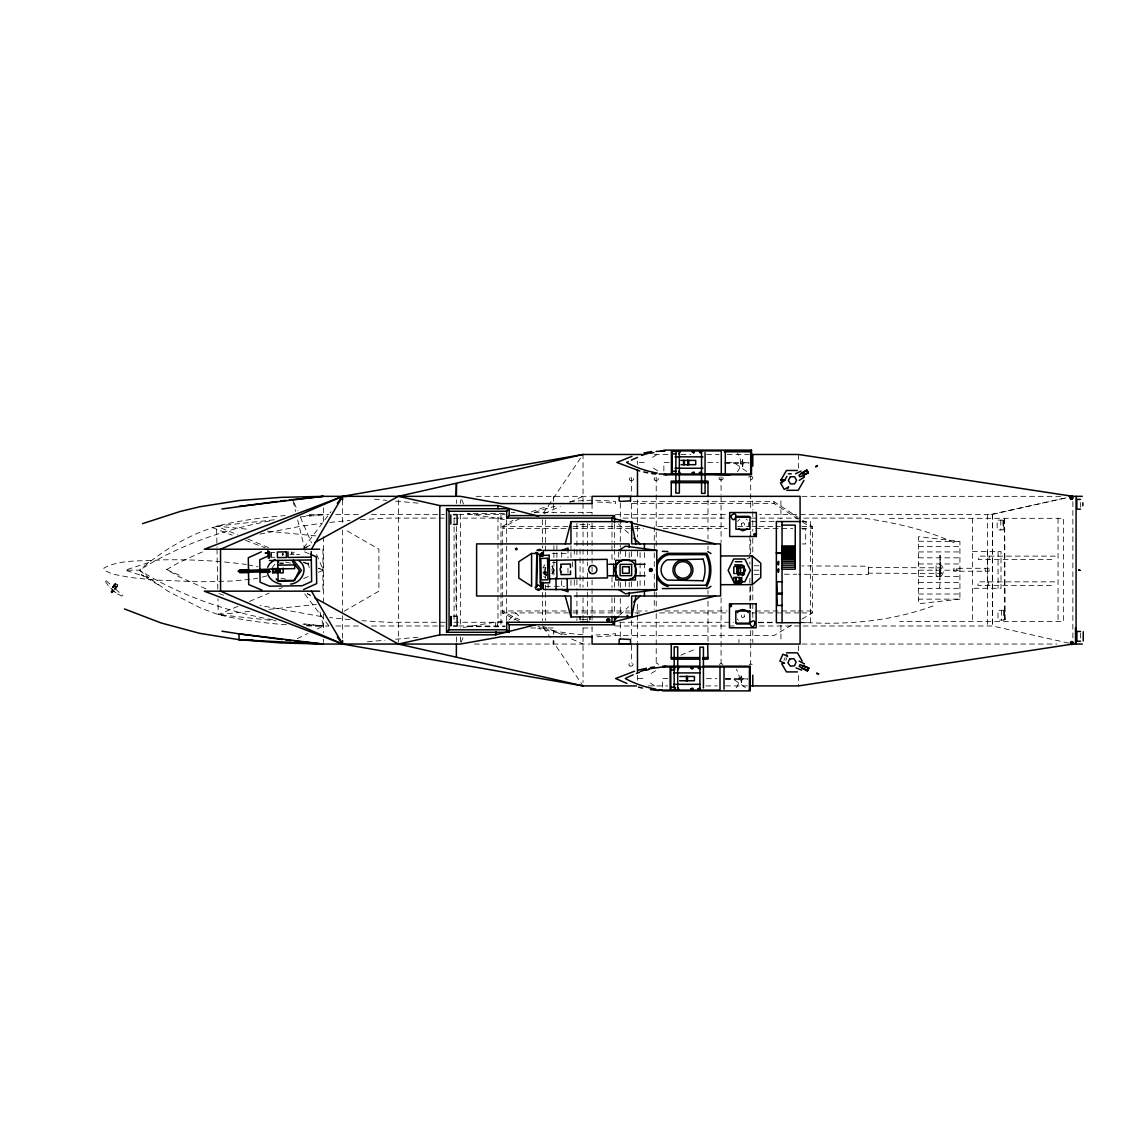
<?xml version="1.0" encoding="UTF-8"?>
<svg xmlns="http://www.w3.org/2000/svg" width="1141" height="1141" viewBox="0 0 1141 1141"><rect width="100%" height="100%" fill="white"/><g stroke="black" fill="none" stroke-linecap="round" stroke-linejoin="round"><path stroke-width="0.75" stroke-dasharray="5 3.75" d="M939.984 559.204L940.284 568.432L940.041 553.371L940.056 557.721M939.984 580.027L940.013 573.053L939.699 576.262M868.344 571.826L868.372 566.207L801.966 565.907M939.97 583.436L939.642 587.957L939.671 586.274M939.913 573.395L940.241 566.093L939.942 575.492L939.984 566.364M868.344 572.411L868.33 573.153L941.51 573.552L941.539 567.833L868.358 567.519L868.33 574.579L798.458 574.28M939.656 579.642L939.671 578.658M724.82 463.374L740.466 463.374L741.322 461.72L743.861 462.447M740.324 462.975L740.452 463.959L743.219 464.087L743.875 462.462M742.463 460.493C743.105 457.698 742.106 465.499 742.377 459.666M741.094 675.743C740.851 681.291 741.664 674.944 741.336 676.413M940.213 567.077L939.984 566.15M117.138 586.674L117.708 585.504L115.74 583.664L114.428 585.49C112.93 581.668 116.753 590.681 117.837 584.848L114.613 583.75L112.845 586.431L114.514 586.431L115.655 584.577L117.124 585.875L116.924 587.159L115.241 587.159L114.114 589.013M739.154 678.667L723.522 678.653M106.227 580.755L113.544 587.273L112.659 587.857L113.972 584.577L115.655 584.577M115.797 589.013L117.124 585.875M497.119 626.994L497.975 622.287L497.975 513.407M739.197 679.394L723.522 679.451M741.95 461.977L741.907 463.931M740.652 678.054L741.507 680.45M114.613 583.75L113.957 585.647L115.298 586.731L117.423 586.374L116.924 587.159M461.064 642.469L463.018 637.733M741.55 523.448L741.55 525.587M744.26 616.867L744.26 614.728M783.881 660.496L785.179 657.601M785.792 660.439L787.019 657.687M271.972 568.061L275.58 563.226M740.894 679.893L741.208 682.033M112.659 587.857L114.813 584.32L116.81 586.089L117.708 585.504L114.642 589.626M112.331 590.796L112.517 591.594L113.187 590.895L111.946 592.521L112.175 590.639L112.774 591.166M115.298 586.731L113.957 585.647L115.826 586.731L116.81 586.089L114.4 585.69M737.514 471.732C741.593 466.427 741.593 458.497 737.514 453.191M736.23 687.809C740.309 682.503 740.309 674.573 736.23 669.268M741.964 680.122L742.762 679.052L742.007 678.054L739.14 678.096L739.168 680.036L742.263 679.836M543.416 512.922L583.037 454.475L583.037 501.683M303.691 547.837L331.033 511.653M737.585 521.38L739.881 519.084M741.479 523.633C745.415 519.868 745.415 529.167 741.479 525.402M744.331 616.696C740.395 620.447 740.395 611.148 744.331 614.913M543.416 567.248L544.286 566.136M552.729 572.554L551.887 573.638L553.585 569.93L551.987 566.136L553.442 569.93M552.458 574.208L554.255 569.93L552.458 565.665M508.972 619.977L515.875 613.031L518.385 615.512L513.892 620.034M619.62 615.156L628.605 606.755M286.348 624.769A468.994 468.994 0 0 1 229.712 617.153L218.273 614.6L200.973 608.21L168.469 591.523L148.687 577.788L125.153 570.186L139.459 570.186C165.773 547.922 196.808 529.524 230.981 522.92A454.275 454.275 0 0 1 285.193 515.604M543.815 565.665L545.07 564.709M652.552 457.356L657.601 454.161M651.269 673.432L658.043 669.296M111.347 591.994L112.36 592.25M158.371 584.891L141.213 574.764L148.687 577.788L139.459 570.186C179.379 544.999 224.72 529.21 271.016 520.752M791.683 625.125L773.955 635.58L615.641 635.58L596.001 636.878M802.037 619.021L812.378 612.917L812.378 526.614L799.085 517.985M344.111 611.262L378.912 591.166L378.912 549.22L344.111 529.124M746.742 559.147L749.509 557.55M205.965 588.856L178.795 576.59L166.629 569.587L178.752 562.613L202.884 551.688M305.731 547.523L310.366 544.956M302.636 549.22L310.323 545.198M297.316 638.618L308.041 633.426M317.241 628.962L323.374 625.995L328.722 625.995M114.485 584.278L115.697 583.736M544.057 513.664L560.302 506.447M570.044 502.111L583.037 496.335M237.984 606.27L218.273 614.6L217.974 598.668M249.48 601.407L269.176 593.092M279.032 588.927L282.312 587.544M303.663 578.516L310.238 575.749M318.453 572.269L323.374 570.186L315.715 552.515M680.806 655.191L696.723 648.601M148.644 562.556L125.153 570.186M933.053 605.942C890.893 621.46 845.838 625.282 801.21 622.273M262.188 577.132L267.165 575.791M1066.022 497.875L992.47 514.391L759.592 514.391M990.987 514.391L1066.036 497.847M259.977 534.116L300.14 526.343L321.377 523.348M253.388 578.972L257.666 578.13M463.275 627.464L504.479 620.718M274.353 519.783L216.562 526.144L216.975 547.38M300.611 516.902L328.722 514.391M959.923 599.139L918.562 603.746L918.562 536.641L959.923 541.504L959.923 599.139L918.562 599.139M329.778 522.435L350.073 520.424M249.85 579.343L232.821 580.997L199.176 581.824L154.577 580.027L130.117 577.446L112.745 574.123L103.945 570.158L103.974 567.99C121.16 558.947 142.325 561.6 161.223 559.889C189.62 559.332 218.074 560.63 246.214 564.453M249.808 611.334L218.273 614.6L276.079 620.861M269.076 609.351L316.371 604.459M552.486 562.713L555.567 562.413M367.345 641.812L385.03 640.215M395.642 639.26L418.633 637.177M306.301 515.775L323.374 514.391A454.275 454.275 0 0 0 308.412 514.491M360.356 519.626L388.111 518.114L445.09 518.114M271.587 552.515L274.767 552.472M291.625 552.287L294.349 552.244M289.871 554.626L293.38 554.583M296.503 554.54L299.627 554.497M271.544 557.279L274.739 557.236M918.562 588.456L959.923 588.285M654.249 454.475L669.41 454.475M680.963 454.475L690.704 454.475M706.664 454.475L719.087 454.475M727.245 454.475L749.252 454.475M639.188 462.462L645.007 462.462M724.82 462.576L740.466 462.576M748.924 462.79L744.403 462.79L748.924 463.118M476.182 496.335L590.168 496.335M802.023 496.335L1062.171 496.335M633.426 501.683L773.997 501.683L797.616 517.03M631.658 503.452L773.997 503.452L800.568 520.71M511.353 512.352L514.862 512.352M534.188 512.352L592.065 512.352M504.322 513.621L467.539 513.621L504.479 519.597M335.839 514.391L360.77 514.391M371.453 514.391L444.462 514.391M458.696 514.391L505.035 514.391M615.398 514.391L727.573 514.391M453.99 518.114L506.675 518.1M623.143 518.114L728.2 518.114M751.348 518.114L863.523 518.114C894.601 522.621 925.722 529.481 954.275 542.888M889.595 518.314L1063.64 518.314L1063.64 621.531L899.65 621.531M1003.181 520.439L1003.181 529.609M1003.481 520.838L1004.194 520.838L1003.481 524.304M751.605 521.551L774.596 521.551M801.681 521.551L810.495 521.551L810.495 622.715L801.681 622.715M580.042 524.632L589.854 524.632M1003.481 525.744L1004.194 529.21L1003.481 529.21M519.626 621.603L502.311 612.917L502.311 526.614L571.213 526.614M572.982 526.614L633.07 526.614M634.838 526.614L638.361 526.614M657.829 526.614L727.102 526.614M737.771 526.614L750.207 526.614M751.976 526.614L757.31 526.614M759.079 526.614L780.401 526.614M801.724 526.614L812.378 526.614M565.922 528.369L502.311 528.369A162.222 152.281 0 0 1 519.355 518.87M572.982 528.369L633.07 528.369M634.838 528.369L643.667 528.369M663.149 528.369L727.102 528.369M755.527 528.369L792.838 528.369M801.724 528.369L812.378 528.369L802.037 521.665M802.209 528.996L805.689 528.996L805.689 543.957L802.209 543.957M918.562 546.368L959.923 546.368M972.374 551.559L1001.014 551.559L1001.014 588.285L972.374 588.285M918.562 551.93L959.923 551.93M552.387 553.471L567.976 553.471M1055.24 556.123L978.436 556.123L978.436 559.632L1055.24 559.632M918.562 557.821L959.923 557.821M918.562 563.954L959.923 563.954M754.144 565.751L759.093 565.751M542.759 567.847L545.783 567.847M754.044 570.2L759.093 570.2M918.562 570.186L959.923 570.186M542.945 572.026L547.295 572.026M542.945 572.939L549.149 572.939M754.144 574.65L759.093 574.65M918.562 576.433L959.923 576.433M1054.769 581.853L977.965 581.853L977.965 585.362L1054.769 585.362M918.562 582.552L959.923 582.552M545.455 586.303L564.51 586.303M918.562 594.019L959.923 594.019M1004.023 610.592L1004.023 619.777M565.922 610.977L502.311 610.977A173.817 161.152 0 0 0 519.626 619.663M572.982 610.977L629.532 610.977M636.607 610.977L647.204 610.977M664.932 610.977L727.102 610.977M755.527 610.977L796.389 610.977M798.172 610.977L812.378 610.977M1004.322 610.991L1005.036 610.991L1004.322 614.471M502.311 612.917L571.213 612.917M572.982 612.917L633.07 612.917M634.838 612.917L640.13 612.917M659.598 612.917L727.102 612.917M751.976 612.917L757.31 612.917M759.079 612.917L799.941 612.917M801.724 612.917L812.378 612.917M1004.322 615.898L1005.036 619.378L1004.322 619.378M581.696 619.634L588.243 619.634M445.09 622.273L388.111 622.273L362.025 620.704M453.99 622.273L506.675 622.287M619.592 622.273L733.549 622.273M758.48 622.273L774.497 622.273M758.423 622.715L774.596 622.715M335.839 625.995L358.987 625.995M371.453 625.995L437.36 625.995M439.114 625.995L444.477 625.995M458.696 625.995L505.035 625.995M615.356 625.995L734.704 625.995M759.45 625.995L992.47 625.995L1071.157 643.667M467.568 626.694L504.921 626.694M530.665 627.978L553.513 627.978L553.513 634.41M583.037 627.978L592.065 627.978M474.399 644.052L590.168 644.052M802.023 644.052L1056.823 644.052M637.905 678.538L643.724 678.538M747.64 678.866L743.119 678.866L747.64 679.195M648.117 685.912L667.642 685.912M705.894 685.912L717.318 685.912M725.476 685.912L747.469 685.912M669.125 462.476L663.862 462.462L663.862 472.788M707.72 462.59L718.245 462.633M727.017 462.647L734.034 462.675L750.051 473.8M667.842 678.553L662.579 678.538L662.579 687.139M706.436 678.667L716.962 678.71M725.733 678.724L732.75 678.752L750.222 690.89M784.338 574.223L796.689 574.28M918.562 541.233L959.923 541.504M306.53 625.682L323.374 625.995L319.238 608.895M285.578 562.156L291.212 563.212M285.806 579.115L280.173 578.059M350.002 619.677L329.706 617.538M306.53 625.796A468.994 468.994 0 0 0 323.374 625.981L302.95 624.127M374.419 499.216L386.799 500.329M395.642 501.127L420.401 503.366M246.328 529.067L216.562 526.144L237.927 534.958M267.336 531.135L316.371 535.956M304.105 623.899L323.374 625.995M566.606 634.681L537.896 628.42M321.306 616.568L259.977 605.429M272.742 619.805C225.889 611.262 179.978 595.488 139.459 570.186M247.882 564.781L257.88 566.835M294.064 554.098L291.326 553.342L291.312 552.116M116.04 592.707L111.362 590.097L109.736 587.102M218.901 593.548L223.807 595.288M212.326 527.541L232.222 535.186M245.472 540.278L265.368 547.908M303.492 562.556L310.11 565.095M318.396 568.289L323.374 570.186L318.439 568.161M545.484 574.465L546.767 574.993A5.363 5.363 0 0 1 545.484 574.465L543.544 572.554M546.724 575.135L543.416 572.625M546.553 575.763L543.815 574.208M247.782 539.023L269.148 547.837M303.649 562.057L310.224 564.766M304.561 551.887L308.969 553.727M166.629 569.587L180.121 575.549M542.431 625.995L561.928 634.667M571.67 638.989L583.037 644.052M773.955 501.669L773.997 503.452M121.944 596.173L116.61 593.42L108.609 586.274L105.343 581.34M307.243 593.591L310.323 595.203M307.271 593.719L310.366 595.431M657.573 470.805L650.912 466.412M654.577 685.884L649.628 682.489M546.168 573.295L544.728 571.883A3.837 3.837 0 0 1 544.728 567.99M746.143 519.084L747.441 520.082M543.729 576.405L545.812 578.088M113.772 585.875L115.997 587.715M111.975 589.098L113.972 590.867M115.541 589.041L122.843 595.588M618.351 523.933L628.605 533.346M737.357 618.935L738.355 620.233M304.747 593.948L331.033 628.748M543.416 627.45L550.361 637.691M556.295 646.462L583.037 685.912M294.107 502.71L297.601 510.74M300.383 517.173L311.536 542.874M461.706 499.487L463.645 504.194M293.137 501.199L295.619 511.453M297.687 520.011L305.146 550.775M308.041 562.741L309.696 569.587M742.82 464.615L742.677 466.512L742.748 465.371M741.536 680.692L741.393 682.589L741.465 681.448M742.791 464.373L742.606 463.431L742.491 465.956M217.004 549.149L217.803 589.826M572.482 561.871L572.597 568.403M291.625 552.059L291.64 553.371M939.913 573.752L939.927 574.907M940.255 562.028L940.255 564.438M1080.541 633.013L1080.541 639.26M1080.47 502.511L1080.47 507.203M1072.868 501.683L1072.868 638.718M1058.064 518.314L1058.064 621.531M1001.627 610.278L1001.627 620.091M1000.785 520.125L1000.785 529.923M998.075 551.559L998.075 588.285M989.133 556.123L989.133 559.632M988.662 581.853L988.662 585.362M987.607 551.559L987.607 588.285M987.55 514.391L987.55 625.995M985.225 568.289L985.225 571.227M972.374 518.314L972.374 621.531M956.843 568.289L956.843 571.227M798.472 454.475L798.472 468.423M798.472 645.792L798.472 651.026M798.472 675.458L798.472 685.912M780.929 500.842L780.929 518.741M780.929 625.197L780.929 642.554M752.789 500.842L752.789 509.87M752.789 511.653L752.789 531.164M752.789 538.267L752.789 554.226M752.789 586.16L752.789 619.877M752.789 630.517L752.789 642.554M750.692 476.268L750.692 509.941M750.692 531.207L750.692 554.241M750.692 586.146L750.692 609.18M750.692 630.46L750.692 641.085M750.692 642.854L750.692 664.133M749.894 535.742L749.894 564.153M749.894 578.344L749.894 601.421M749.894 603.19L749.894 608.524M738.954 639.545L738.954 642.554M721.069 476.667L721.069 494.481M721.069 496.264L721.069 542.574M721.069 597.813L721.069 663.72M707.99 499.901L707.99 539.008M707.99 546.125L707.99 549.677M707.99 590.582L707.99 594.133M707.99 601.25L707.99 642.141M656.218 477.266L656.218 530.365M656.218 532.134L656.218 548.065M656.218 592.322L656.218 611.79M656.218 613.558L656.218 663.121A2.082 1.64 0 0 0 654.135 664.761M654.264 526.614L654.264 567.12M654.264 574.066L654.264 609.394M644.423 552.586L644.423 561.258M644.423 562.998L644.423 587.315M640.087 552.586L640.087 561.258M640.087 562.998L640.087 587.315M637.477 461.121L637.477 464.458M637.477 499.801L637.477 537.026M637.477 551.203L637.477 558.634M637.477 581.34L637.477 588.428M637.477 604.373L637.477 613.801M637.477 615.013L637.477 642.269M637.477 675.287L637.477 682.375M631.472 477.409L631.472 495.08M631.472 503.923L631.472 519.825M631.472 551.631L631.472 556.936M631.472 581.682L631.472 586.987M631.472 620.561L631.472 638.233M631.472 645.307L631.472 662.978M629.219 552.586L629.219 557.792M629.219 582.095L629.219 587.315M625.525 551.46L625.525 558.519M625.525 581.425L625.525 588.485M620.305 503.195L620.305 517.301M620.305 519.055L620.305 547.266M620.305 549.035L620.305 557.849M620.305 582.538L620.305 587.829M620.305 598.412L620.305 614.272M620.305 623.1L620.305 637.206M618.693 552.101L618.693 557.222M618.693 581.111L618.693 587.943M615.641 635.58L615.641 633.64A173.817 161.152 0 0 1 596.001 634.938M614.5 523.762L614.5 542.474M614.5 544.143L614.5 547.609M614.5 549.334L614.5 559.703M614.5 582.167L614.5 587.358M614.5 597.684L614.5 614.814M611.99 523.263L611.99 542.175M611.99 545.64L611.99 561.429M611.99 576.89L611.99 587.358M611.99 597.741L611.99 615.284M592.065 503.595L592.065 514.263M592.065 523.134L592.065 571.926M592.065 579.97L592.065 620.818M592.065 626.694L592.065 635.366M587.501 523.391L587.501 560.488M587.501 562.242L587.501 565.779M587.501 572.839L587.501 590.51M587.501 592.265L587.501 620.533M583.037 503.466L583.037 514.135M583.037 523.034L583.037 556.851M583.037 558.634L583.037 565.751M583.037 567.519L583.037 587.102M583.037 597.784L583.037 620.918M583.037 628.035L583.037 682.432M580.07 549.106L580.07 587.315M576.918 523.391L576.918 556.951M576.918 579.913L576.918 590.51M576.918 592.265L576.918 620.533M574.265 549.106L574.265 557.792M574.265 580.37L574.265 587.315M570.971 545.64L570.971 550.846M570.971 552.586L570.971 557.792M570.971 580.37L570.971 587.315M567.976 548.065L567.976 557.792M567.976 568.204L567.976 572.568M561.7 552.173L561.7 557.493M561.7 580.598L561.7 587.701M556.879 545.64L556.879 550.846M556.879 552.586L556.879 557.792M553.898 545.64L553.898 550.846M553.898 552.586L553.898 576.89M553.513 496.335L553.513 501.669M553.513 503.452L553.513 512.352M548.136 584.149L548.136 587.701M545.412 519.868L545.412 553.414M545.412 567.548L545.412 578.145M545.412 585.205L545.412 590.51M545.412 592.265L545.412 620.533M542.431 519.711L542.431 548.051M542.431 592.336L542.431 620.675M506.675 519.868L506.675 620.533M500.97 514.249L500.97 627.921M495.707 622.287L495.707 626.994M460.408 499.901L460.408 503.466M460.408 514.135L460.408 628.035M460.408 636.935L460.408 642.44M456.371 499.901L456.371 503.466M456.371 526.6L456.371 615.57M456.371 636.935L456.371 642.269M456.072 533.389L456.072 606.998M454.089 518.1L454.089 525.16M454.089 526.928L454.089 622.287M398.451 499.901L398.451 642.269M342.6 499.886L342.6 522.935M342.6 530.009L342.6 612.132M342.6 615.684L342.6 638.732M323.374 507.831L323.374 524.86M323.374 536.641L323.374 601.977M323.374 614.015L323.374 632.556M323.374 639.131L323.374 642.412M322.932 549.22L322.932 591.166M582.866 634.638A173.817 161.152 0 0 1 537.896 626.48M502.311 526.614A162.222 152.281 0 0 1 513.022 520.339M531.364 511.881A162.222 152.281 0 0 1 548.507 506.233M569.502 501.94A162.222 152.281 0 0 1 615.641 501.683L615.641 503.452A162.222 152.281 0 0 0 595.859 502.04M534.43 512.48A162.222 152.281 0 0 1 554.897 506.404M719.272 664.547A2.082 1.64 0 0 1 722.881 664.547M749.209 664.604A2.082 1.64 0 0 1 752.161 664.604M751.234 476.31A2.082 1.64 0 0 1 752.404 478.835A2.082 1.64 0 0 1 748.981 478.835A2.082 1.64 0 0 1 750.15 476.31M656.218 663.121A2.082 1.64 0 0 1 658.3 664.761M552.729 567.319A5.177 5.177 0 0 1 552.729 572.554M551.944 568.931A3.837 3.837 0 0 1 551.944 570.942M992.47 514.391L992.47 625.995L992.47 514.391M936.076 571.741L936.091 575.235L937.816 576.519C945.133 577.831 945.204 563.412 937.873 564.667L936.133 565.936L936.076 571.741M1004.636 518.285L1004.907 621.531L1004.636 518.285M111.419 590.952L110.848 591.879L112.018 592.921L113.43 591.437L112.26 590.396L111.419 590.952M1003.181 520.125L997.148 520.125L997.148 529.923L1003.181 529.923L1003.181 520.125M989.133 568.289L953.847 568.289L953.847 571.227L989.133 571.227L989.133 568.289M1004.023 610.278L997.99 610.278L997.99 620.091L1004.023 620.091L1004.023 610.278M629.989 480.204A2.082 1.64 0 0 0 633.483 479.462A2.082 1.64 0 0 0 630.93 477.466A2.082 1.64 0 0 0 629.989 480.204M654.734 480.061A2.082 1.64 0 0 0 658.229 479.32A2.082 1.64 0 0 0 655.676 477.323A2.082 1.64 0 0 0 654.734 480.061M720.028 479.719A2.082 1.64 0 0 0 723.166 478.293A2.082 1.64 0 0 0 720.028 476.881A2.082 1.64 0 0 0 720.028 479.719M629.889 665.973A2.082 1.64 0 0 0 633.013 664.561A2.082 1.64 0 0 0 629.889 663.149A2.082 1.64 0 0 0 629.889 665.973"/><path stroke-width="1.5" d="M456.058 496.335L456.286 483.599M456.371 496.335L456.585 483.599M540.477 581.867C542.004 593.677 539.322 580.555 536.755 586.902L537.497 552.843C538.595 557.878 543.387 549.391 541.048 556.323M541.034 587.315L541.148 582.11M541.718 556.081L541.804 552.615M542.075 587.401L541.932 588.214L542.189 582.181M542.759 556.066L542.831 552.572M740.823 578.63L740.552 577.703L740.652 579.086M737.856 574.764L737.856 565.865L743.675 565.865L744.132 573.01L743.675 574.764L737.856 574.764L737.856 565.865L740.538 567.619L740.538 572.996L738.584 574.764L738.584 565.865M609.351 620.262L608.866 621.089M651.782 570.243L650.399 569.174M749.067 526.144L749.067 522.892M1070.914 642.768L1071.014 643.495M496.264 631.686L495.707 634.824L439.813 634.824L398.451 644.052L315.002 597.984M565.251 596.001L570.971 616.924L631.672 616.924L635.936 596.001M565.251 543.9L570.971 521.651L631.672 521.651L635.936 543.9M795.491 473.786L800.939 471.147M818.582 674.146L816.842 673.005M739.953 580.712L740.095 579.628M635.237 566.207C631.872 554.469 610.036 560.017 616.183 573.937C619.492 585.875 641.613 580.056 635.095 566.207M702.97 580.755L703.284 579.985A29.994 29.994 0 0 0 703.284 559.917L702.97 559.133M516.83 549.192L515.661 549.049L516.474 548.422M627.122 615.527L627.707 616.283L627.579 615.384M1070.857 642.454C1074.152 647.774 1071.984 639.673 1071.827 642.069M803.307 665.531L808.727 668.098L807.5 670.837L802.08 668.269L802.964 665.374M706.707 586.602L707.634 584.763A35.827 35.827 0 0 0 707.634 555.125L706.707 553.299L668.113 553.299L664.661 554.569A17.201 17.201 0 0 0 656.845 562.584M267.707 567.262L269.518 563.868L274.967 559.404M818.625 673.803L816.571 673.604M782.512 482.743L780.929 480.004L786.449 470.477L797.459 470.477M786.948 476.296L784.808 480.004L780.929 480.004M787.704 488.59L788.688 486.865L784.238 489.446L780.458 482.9L784.908 480.332L782.926 480.332M742.392 575.749L745.529 570.315L742.392 564.895L734.604 564.895M803.977 480.332L798.215 490.302L786.705 490.302M311.45 549.22L342.6 496.335L583.037 454.475L641.798 454.475M740.794 580.755L740.652 579.514M678.824 453.847L680.464 451.38L676.214 451.38M677.54 669.924L679.18 667.456M561.172 566.521L560.131 568.917L560.602 571.598M278.732 561.814L277.819 563.041L278.047 579.585M337.337 503.295L342.6 496.335L346.137 496.663M607.725 619.592L608.638 621.175M737.357 612.674C739.553 608.595 746.014 608.595 748.211 612.674M541.561 588.956L538.466 590.439L535.457 588.813M724.435 450.909L750.707 450.909L751.505 450.11L751.505 474.813L663.862 474.813M506.675 511.239L509.186 508.743L509.186 515.604L506.675 518.1L506.675 511.239L449.069 511.239L446.559 508.743L446.559 632.299L509.186 632.299L509.186 624.783L506.675 622.287L506.675 629.803L509.186 632.299M446.559 632.299L449.069 629.803L506.675 629.803M506.675 518.1L611.99 518.1L614.5 515.604L614.5 522.321M614.543 619.905L618.379 616.311M633.711 601.977L640.087 596.001M808.727 668.098L807.5 670.837L799.213 666.373L799.984 664.647L808.727 668.098L804.476 666.658M721.041 584.677L752.276 584.677L760.776 577.503L760.776 563.141L752.276 555.952L721.041 555.952M740.552 580.897L740.794 579.585M747.441 528.939L743.019 530.779L738.584 528.939M803.178 472.759L806.83 470.149L808.327 472.759L802.751 475.826M536.898 550.247L539.408 549.377L541.861 550.347M531.592 553.471L518.813 561.686L518.813 578.088L531.592 586.303L531.592 553.471L536.798 553.471M806.83 470.149L798.914 475.212L799.87 476.852L808.327 472.759L806.83 470.149L801.253 473.23M540.264 588.884L537.283 589.155M710.986 586.331L707.791 588.357L662.322 588.585M618.693 550.39L625.525 546.168L656.774 550.39L656.774 589.655L625.525 593.762L618.693 589.655L543.33 589.483L543.33 582.381M266.224 553.014L266.965 552.786M815.558 466.455L817.512 465.728M815.901 467.04L817.256 465.485M315.002 542.403L398.451 496.335L583.037 454.475M265.967 553.085L269.376 551.83M628.277 461.577L626.594 462.462L628.277 463.374A101.806 101.806 0 0 0 650.555 471.675L653.864 472.431A101.806 101.806 0 0 0 657.216 473.073M633.669 577.817C628.391 580.641 617.523 581.71 616.04 573.937C612.959 564.453 620.39 557.764 629.632 560.673M261.36 551.845L248.31 557.749L248.681 584.563L261.888 590.097M269.162 555.539L259.763 559.775L260.077 582.21L269.59 586.189L302.222 585.732L311.621 581.496L311.308 559.061M303.62 589.512L316.685 583.607L316.299 556.794L310.438 554.341M267.907 552.629L269.39 551.973M342.6 499.886L342.6 496.335L220.555 549.22L220.555 591.166L342.6 644.052L583.037 685.912L636.45 685.912M707.677 644.052L707.99 659.156L702.742 659.156M607.925 619.449L609.308 620.019M1071.955 498.688L1071 498.688M804.12 474.399L808.327 472.759M342.6 496.335L204.31 549.22L319.651 549.22M663.406 666.857L665.246 666.187M561.7 550.39L567.976 548.065L567.976 550.39M142.525 523.648L180.207 511.453L199.561 506.818L238.997 500.542L281.114 497.362L323.374 496.335L460.408 496.335L500.97 503.595L592.065 503.595M631.971 456.329L616.882 462.462L639.759 471.005M641.656 455.387L650.242 452.72M640.372 671.464L646.063 669.596M538.124 550.604L540.007 550.433M290.684 584.078C302.065 583.165 309.625 567.576 298.685 560.559M799.128 661.038L804.476 663.905M634.567 671.193L615.598 678.538L626.823 683.388M613.715 621.859L715.436 596.001M535.129 624.883L495.707 634.824L495.707 631.686M638.489 670.095L646.434 668.269M700.118 668.926L698.164 668.255L700.118 667.585M648.958 668.797L662.636 666.986M1069.459 497.091L1072.868 496.335L798.472 454.475L752.176 454.475M643.738 453.034L651.725 451.479M656.089 451.408L665.146 450.909M221.896 508.986L277.12 501.484M650.441 667.556L654.478 666.972M651.112 570.914L650.399 570.814M272.656 572.611L273.013 568.931L259.777 569.516M280.586 501.042L285.792 500.386M289.258 499.943L323.374 496.335L238.997 506.362M782.583 663.406L784.552 663.206L779.859 661.095L782.94 654.207L787.632 656.303L786.477 654.706M535.029 587.244L536.07 587.216L536.826 552.501L535.799 552.429M547.937 560.359L607.155 559.332L607.468 577.902L550.005 578.872M269.39 552.529L267.593 553.371M265.154 553.1L266.281 553.128M269.305 554.911L268.021 554.94L267.95 550.376M311.293 557.136L288.06 557.464L287.988 551.845M268.064 557.949L269.347 557.935M269.39 560.531L311.336 559.946M280.016 563.34L283.082 563.297M277.848 565.152L294.635 564.923L294.692 568.632L277.905 568.86M278.589 568.56L272.599 568.646L272.656 572.896L278.661 572.811M239.781 569.801L248.624 569.673L248.667 572.611L239.824 572.739M272.613 569.716L280.101 569.601M239.795 570.414L260.719 570.072M259.791 570.243L269.561 570.101M238.269 570.857L260.719 570.543M248.738 571.028L260.733 570.857M248.752 571.256L260.733 571.085M238.284 571.641L260.733 571.327M259.82 571.67L270.374 571.527M239.824 572.112L260.747 571.855M272.642 571.841L280.144 571.727M259.82 572.383L269.59 572.24L269.576 571.527M294.863 579.343L299.356 570.443L292.396 561.614M278.062 580.626L294.877 580.398M663.862 450.11L751.505 450.11M724.321 451.793L749.822 451.793M675.9 453.861L672.249 453.861L672.249 451.365L675.9 451.365L675.829 493.112L679.351 493.112L679.351 452.264M675.03 456.842L702.913 456.842M680.935 460.394L695.71 460.394L695.71 464.687L681.106 464.687M675.03 468.238L702.913 468.238M675.9 471.204L672.263 471.204L672.263 473.572L675.9 473.572M677.64 473.558L680.407 473.558L678.809 471.233M788.374 473.815L791.241 473.815M659.013 474.014L663.919 474.014M665.146 474.014L750.707 474.014L750.707 450.909M799.256 480.332L804.362 477.066L803.121 473.929M671.265 482.672L707.99 482.672M1069.302 496.335L1082.324 496.335M1080.47 499.387L1076.833 499.387L1076.833 509.186L1080.47 509.186M398.451 496.335L439.813 505.577L497.975 505.577L538.638 516.303M446.559 508.743L509.186 508.743M453.505 514.605L457.127 514.605L457.127 524.418L453.505 524.418M450.795 514.919L450.795 524.09M509.186 515.604L614.5 515.604M800.083 521.551L776.365 521.551L776.365 622.715L800.083 622.715M782.056 525.117L795.248 525.117L795.248 569.174L782.056 569.174M574.265 543.9L629.219 543.9L629.219 547.366M782.056 545.954L795.248 545.954M782.056 547.081L795.248 547.081M782.056 547.98L795.248 547.98M782.056 549.092L795.248 549.092M782.056 550.247L795.248 550.247M656.774 550.39L543.33 550.39L543.33 555.724M782.056 551.474L795.248 551.474M776.365 552.757L782.541 553.342L776.365 553.342M782.056 552.8L795.248 552.8M782.056 554.184L795.248 554.184M782.056 555.567L795.248 555.567M782.056 556.879L795.248 556.879M782.056 558.035L795.248 558.02M703.127 559.133L667.3 559.817A11.339 11.339 0 0 0 667.3 580.07L703.127 580.755M782.056 559.546L795.248 559.546M782.056 561.329L795.248 561.329M735.289 561.714L741.778 561.714M782.056 563.084L795.248 563.084M608.781 564.267L617.438 564.267M634.738 564.267L645.121 564.267M782.056 565.137L795.248 565.137M742.948 565.865L743.675 565.865L743.675 574.764M782.056 567.205L795.248 567.205M736.915 567.619L744.132 567.619M739.325 572.996L744.132 573.01L742.919 573.01M608.781 575.777L617.438 575.777M634.738 575.777L645.121 575.777M738.798 577.403L733.777 577.403L733.777 582.095L741.793 582.095M741.793 581.04L735.817 581.011L735.817 577.588M741.65 581.767L744.831 581.767L750.393 570.315L744.831 559.019L733.692 559.019L728.129 570.315L733.692 581.767M782.041 581.767L777.349 581.767L776.793 582.894L777.349 593.12L782.041 593.12M618.693 589.655L656.774 589.655M319.651 591.166L204.31 591.166L342.6 644.052L342.6 640.5M782.056 594.104L777.363 594.104L776.793 595.231L777.363 605.457L782.056 605.457M574.265 596.001L629.219 596.001L629.219 592.521M453.505 616.226L457.127 616.226L457.127 626.024L453.505 626.024M506.675 622.287L611.99 622.287L614.5 624.783L614.5 616.311M509.186 624.783L614.5 624.783M1080.541 631.444L1076.904 631.444L1076.904 641.242L1080.541 641.242M1083.237 631.757L1083.237 640.928M592.065 636.792L500.97 636.792L460.408 644.052L323.374 644.052L281.128 642.939L239.04 639.687L199.646 633.312L161.295 623.029L124.455 608.952M707.99 643.923L671.265 643.923L671.265 659.156L699.248 659.156M1082.324 644.052L1072.868 644.052L798.472 685.912L750.393 685.912M786.449 652.823L797.459 652.823L802.18 661.01M671.265 657.601L699.248 657.601M702.742 657.601L707.99 657.601M662.579 666.187L699.39 666.187M702.685 666.187L750.222 666.187L750.222 690.89L662.579 690.89M663.862 666.986L749.423 666.986L749.423 690.091M797.459 671.906L786.449 671.906L781.728 663.734M673.746 672.919L699.932 672.919M679.808 676.47L694.427 676.47L694.427 680.763L679.651 680.763M673.746 684.315L699.932 684.315M657.715 690.091L662.636 690.091A101.806 101.806 0 0 1 659.284 689.677M663.862 690.091L720 690.091L720 666.986M734.604 566.464L738.94 566.464M735.246 573.524L733.791 573.524L733.791 567.091M221.996 631.201L239.04 633.868L239.04 639.687L252.888 639.987M705.637 474.071L730.012 474.813M662.322 551.317L667.799 551.545M239.04 639.687L323.374 644.052L239.04 633.868L282.326 639.488M294.421 641.028L301.238 641.741M304.647 642.098L323.374 644.052M658.514 690.59L650.427 689.592M285.792 639.944L290.984 640.614M651.711 473.515L655.747 474.085M655.932 689.15L652.581 688.508A101.806 101.806 0 0 1 626.994 679.437L625.311 678.538L626.994 677.654A105.828 105.828 0 0 1 633.169 674.787M643.709 471.975L647.703 472.816M398.451 644.052L583.037 685.912M265.967 553.185L266.694 553.271M638.461 687.082L642.426 688.052M613.715 518.527L627.507 521.965M630.959 522.82L715.436 543.9M266.965 553.356L266.224 553.242M281.071 584.221C274.91 582.98 268.149 578.872 267.365 572.097M664.69 474.157L666.529 474.813M668.113 586.602L664.661 585.319A17.201 17.201 0 0 1 656.845 577.303M561.7 589.483L567.976 591.808L567.976 589.483M801.681 670.138L796.047 667.927M707.791 551.545L710.986 553.57M804.976 669.197L807.5 670.837M1071.955 497.048L1072.426 497.861M1071.157 643.695L1072.754 642.768M633.711 538.039L640.087 543.9M276.165 578.844L277.919 581.083L293.75 580.855L301.509 570.414L293.465 560.188L293.479 561.714M337.337 637.092L342.6 644.052L311.45 591.166M677.526 687.31L679.123 689.635L674.959 689.635L674.959 687.31M575.421 559.874L575.749 578.444M570.443 567.505L570.386 564.025L560.83 564.182L560.887 567.676M570.5 570.999L570.557 574.479L561.015 574.65L560.958 571.156M567.148 578.601L567.348 589.669M556.68 560.217L556.993 578.758M555.952 577.66L556.166 589.868M548.25 559.946L548.393 568.218M311.222 551.517L311.308 557.806M282.797 553.57L282.811 554.897M283.153 568.061L283.21 572.825L280.158 572.868L280.087 568.56M282.526 553.756L282.54 554.84M277.634 560.416L277.662 561.928M276.036 569.659L276.065 571.784M271.159 552.572L271.187 554.583M271.087 555.225L271.116 557.193M269.262 552.101L269.347 557.721M267.664 569.815L267.693 571.869M1082.852 502.753L1082.852 505.805M1076.077 496.335L1076.077 644.052M1075.521 627.778L1075.521 644.052M782.056 521.551L782.056 622.715M752.789 454.475L752.789 466.113M752.789 675.201L752.789 685.912M752.276 555.952L752.276 584.677M749.152 517.13L749.152 516.36L736.729 516.36L736.729 517.13M749.067 623.186L749.067 623.956L736.658 623.956L736.658 623.186M741.793 577.403L741.707 582.095M741.35 582.095L741.35 583.165L734.248 583.165L734.248 582.095M741.179 579.015L740.88 577.674L740.88 581.04M741.179 579.599L741.179 580.726M741.108 582.095L741.108 583.165M740.081 577.56L740.081 581.04M739.668 577.403L739.668 582.095M739.297 577.56L739.297 581.04M739.083 582.095L739.083 583.165M737.4 567.619L737.4 572.996M736.844 566.663L736.844 573.952M736.13 577.588L736.13 581.011M725.305 451.793L725.305 473.13M724.022 667.87L724.022 689.207M721.297 474.014L721.297 450.909L671.407 450.909L671.407 474.014M707.99 496.335L707.99 481.103L671.265 481.103L671.265 496.335M705.067 452.506L705.067 493.368L701.558 493.368L701.558 452.506M703.427 687.994L703.427 647.147L699.904 647.147L699.904 687.994M688.779 460.394L688.779 464.687M687.752 460.037L687.752 465.057M687.495 676.47L687.495 680.763M686.468 676.114L686.468 681.134M684.358 460.394L684.358 464.687M683.587 460.394L683.587 464.687M677.697 687.752L677.697 646.904L674.188 646.904L674.188 687.752M672.106 453.947L672.106 471.119M670.808 670.024L670.808 687.196M670.124 666.986L670.124 690.091M644.423 543.9L644.423 549.106M644.423 590.781L644.423 596.001M637.477 469.678L637.477 496.335M637.477 644.052L637.477 671.735M631.672 521.651L631.672 543.9L720.613 543.9L720.613 596.001L631.672 596.001L631.672 616.924M613.63 564.267L613.63 575.777M611.99 518.1L611.99 521.537M611.99 617.039L611.99 622.287M592.065 503.252L592.065 496.335L800.083 496.335L800.083 644.052L592.065 644.052L592.065 635.366M589.868 617.21L589.868 619.634M589.555 622.33L580.384 622.33M580.07 617.21L580.07 619.634M570.971 521.651L570.971 543.9L476.61 543.9L476.61 596.001L570.971 596.001L570.971 616.924M553.513 640.828L553.513 644.052M497.975 505.577L497.975 508.701M456.371 644.052L456.371 656.788M449.069 511.239L449.069 629.803M439.813 505.577L439.813 634.824M589.769 572.611A4.222 4.222 0 0 0 595.702 572.511A4.136 4.136 0 0 0 595.602 566.635A4.222 4.222 0 0 0 589.669 566.606M589.897 572.611A4.136 4.136 0 0 1 589.797 566.735M636.321 673.504A105.828 105.828 0 0 1 639.502 672.32M645.991 670.266A105.828 105.828 0 0 1 649.286 669.396M631.344 460.094A105.828 105.828 0 0 1 637.605 457.427M650.57 453.319A105.828 105.828 0 0 1 653.879 452.549M660.582 451.337A105.828 105.828 0 0 1 663.919 450.909M777.82 562.527C778.362 569.858 779.731 557.664 777.82 562.527M777.848 569.944C778.39 577.275 779.759 565.08 777.848 569.944M515.504 548.835C516.516 552.002 517.971 546.596 515.504 548.835M607.297 619.977C608.695 624.298 610.677 616.91 607.297 619.977M607.968 620.148L608.823 620.376L608.025 620.048M649.771 569.701C651.169 574.037 653.137 566.649 649.771 569.701M650.441 569.887L651.297 570.101L650.441 569.887M730.796 515.932C734.476 527.684 739.867 507.588 730.796 515.932M729.655 605.358C731.081 609.793 733.107 602.234 729.655 605.358M753.901 534.359C755.328 538.78 757.353 531.221 753.901 534.359M749.794 622.986C753.474 634.753 758.865 614.657 749.794 622.986M1070.386 497.576C1071.77 501.912 1073.752 494.524 1070.386 497.576M1071.057 497.747L1071.898 497.975L1071.057 497.747M1071.413 642.911L1072.212 643.239L1071.456 642.797M1078.83 570.029L1079.971 570.3L1078.83 570.029M692.287 451.979C694.17 455.116 695.939 449.682 692.287 451.979M699.49 451.979C701.373 455.116 703.156 449.682 699.49 451.979M691.004 668.055C692.887 671.193 694.655 665.759 691.004 668.055M692.316 472.602C694.184 475.612 695.896 470.406 692.316 472.602M699.433 472.602C701.301 475.612 703.013 470.406 699.433 472.602M691.018 688.679C692.901 691.688 694.612 686.483 691.018 688.679M698.149 688.679C700.018 691.674 701.729 686.483 698.149 688.679M789.629 659.056L787.932 662.85L790.371 666.216L794.493 665.788L796.19 661.994L793.765 658.628L789.629 659.056M706.393 584.206L705.88 585.233L668.355 585.233L665.274 584.092A15.831 15.831 0 0 1 665.274 555.795L668.355 554.654L705.88 554.654L706.393 555.696A34.472 34.472 0 0 1 706.393 584.206M790.385 476.738L788.317 480.332L790.385 483.927L794.535 483.927L796.618 480.332L794.535 476.738L790.385 476.738M269.062 551.887L267.579 552.672L269.062 552.03M630.531 500.899L620.305 501.427L619.178 500.899L619.178 496.463L630.531 496.463L630.531 500.899M620.305 638.96L619.178 639.502L619.178 643.923L630.531 643.923L630.531 639.502L620.305 638.96M549.178 555.268L539.779 555.425L540.249 582.937L549.648 582.78L549.178 555.268M547.552 558.306L540.834 558.42L541.205 579.913L547.922 579.799L547.552 558.306M286.362 551.873L277.349 552.002L277.42 557.607L286.434 557.478L286.362 551.873M756.355 512.537L729.684 512.537L729.684 536.498L756.355 536.498L756.355 512.537M749.979 517.13L735.902 517.13L735.902 529.267L749.979 529.267L749.979 517.13M635.437 560.317L615.783 560.317L615.783 579.97L635.437 579.97L635.437 560.317M631.629 564.367L620.091 564.367L620.091 575.649L631.629 575.649L631.629 564.367M629.219 566.763L622.501 566.763L622.501 573.238L629.219 573.238L629.219 566.763M756.126 603.817L729.456 603.817L729.456 627.792L756.126 627.792L756.126 603.817M749.908 611.048L735.817 611.048L735.817 623.186L749.908 623.186L749.908 611.048M451.109 616.539L450.795 625.71L451.109 616.539M674.616 667.442L670.965 667.442L670.965 669.938L674.616 669.938L674.616 667.442M674.616 687.281L670.965 687.281L670.965 689.649L674.616 689.649L674.616 687.281M1071.099 644.28A1.455 1.455 0 0 0 1073.296 643.025A1.455 1.455 0 0 0 1071.099 641.755A1.455 1.455 0 0 0 1071.099 644.28M678.781 577.146A8.315 8.315 0 0 0 691.261 569.944A8.315 8.315 0 0 0 678.781 562.741A8.315 8.315 0 0 0 678.781 577.146M677.939 578.601A9.998 9.998 0 0 0 692.929 569.944A9.998 9.998 0 0 0 677.939 561.286A9.998 9.998 0 0 0 677.939 578.601M1070.743 499.13A1.455 1.455 0 0 0 1072.939 497.861A1.455 1.455 0 0 0 1070.743 496.606A1.455 1.455 0 0 0 1070.743 499.13M607.668 621.531A1.455 1.455 0 0 0 609.85 620.262A1.455 1.455 0 0 0 607.668 619.007A1.455 1.455 0 0 0 607.668 621.531M650.142 571.256A1.455 1.455 0 0 0 652.324 570.001A1.455 1.455 0 0 0 650.142 568.731A1.455 1.455 0 0 0 650.142 571.256"/></g></svg>
